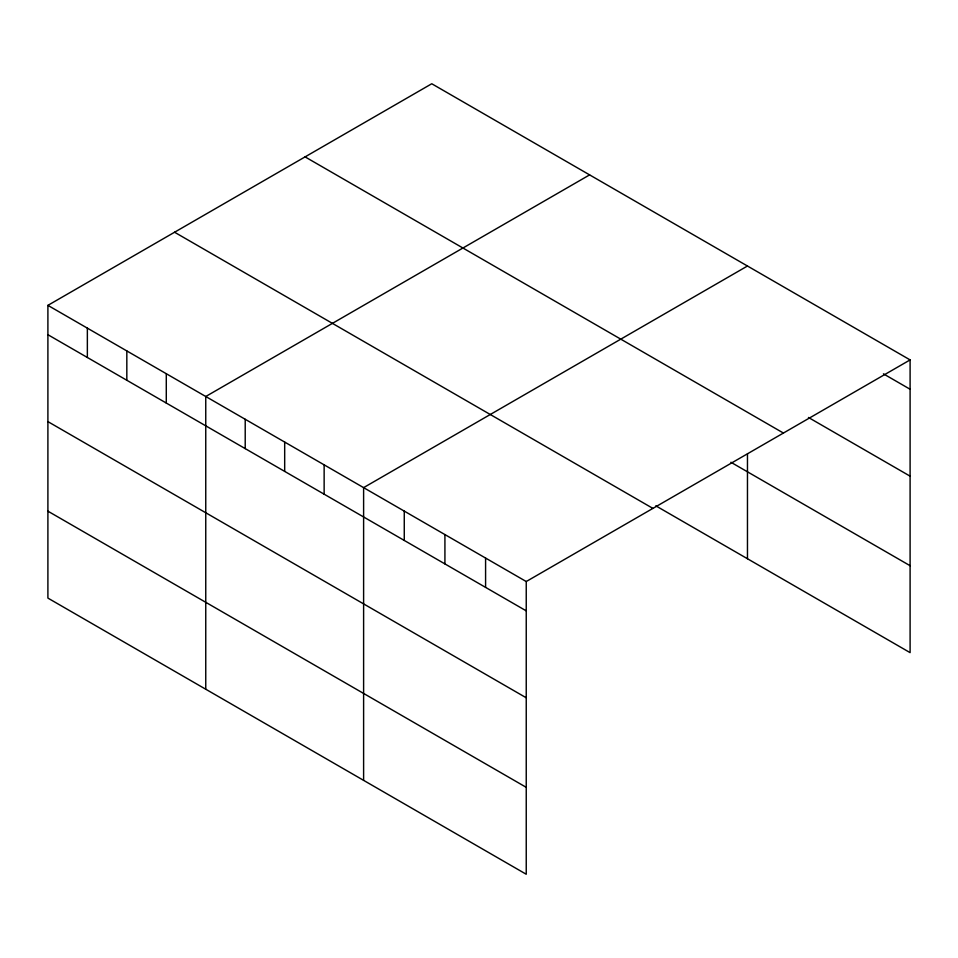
<?xml version="1.0" encoding="UTF-8"?>
<svg xmlns="http://www.w3.org/2000/svg" width="958" height="958" viewBox="0 0 958 958"><rect width="100%" height="100%" fill="white"/><g stroke="black" fill="none" stroke-linecap="round" stroke-linejoin="round"><path stroke-width="1.44" d="M47.9 305.363L526.241 581.53L526.241 874.247L47.9 598.091L47.9 305.363L431.759 83.753L910.1 359.909L910.1 652.638L655.811 505.824M589.613 174.883L205.754 396.504L205.754 689.221M747.468 266.013L363.609 487.634L363.609 780.351M526.241 581.53L910.1 359.909M883.42 373.836L910.1 389.247M808.456 417.472L910.1 476.162M305.087 156.884L783.428 433.052M730.918 462.259L910.1 565.711M174.572 232.231L652.913 508.399M47.9 334.701L526.241 610.857M47.9 421.616L526.241 697.783M47.9 511.165L526.241 787.332M747.468 453.9L747.468 558.73M485.586 558.059L485.586 587.386M444.919 534.588L444.919 563.915M404.264 511.117L404.264 540.444M324.139 464.858L324.139 494.184M284.682 442.069L284.682 471.396M245.212 419.293L245.212 448.619M166.285 373.716L166.285 403.043M126.827 350.939L126.827 380.266M87.358 328.151L87.358 357.478"/></g></svg>
